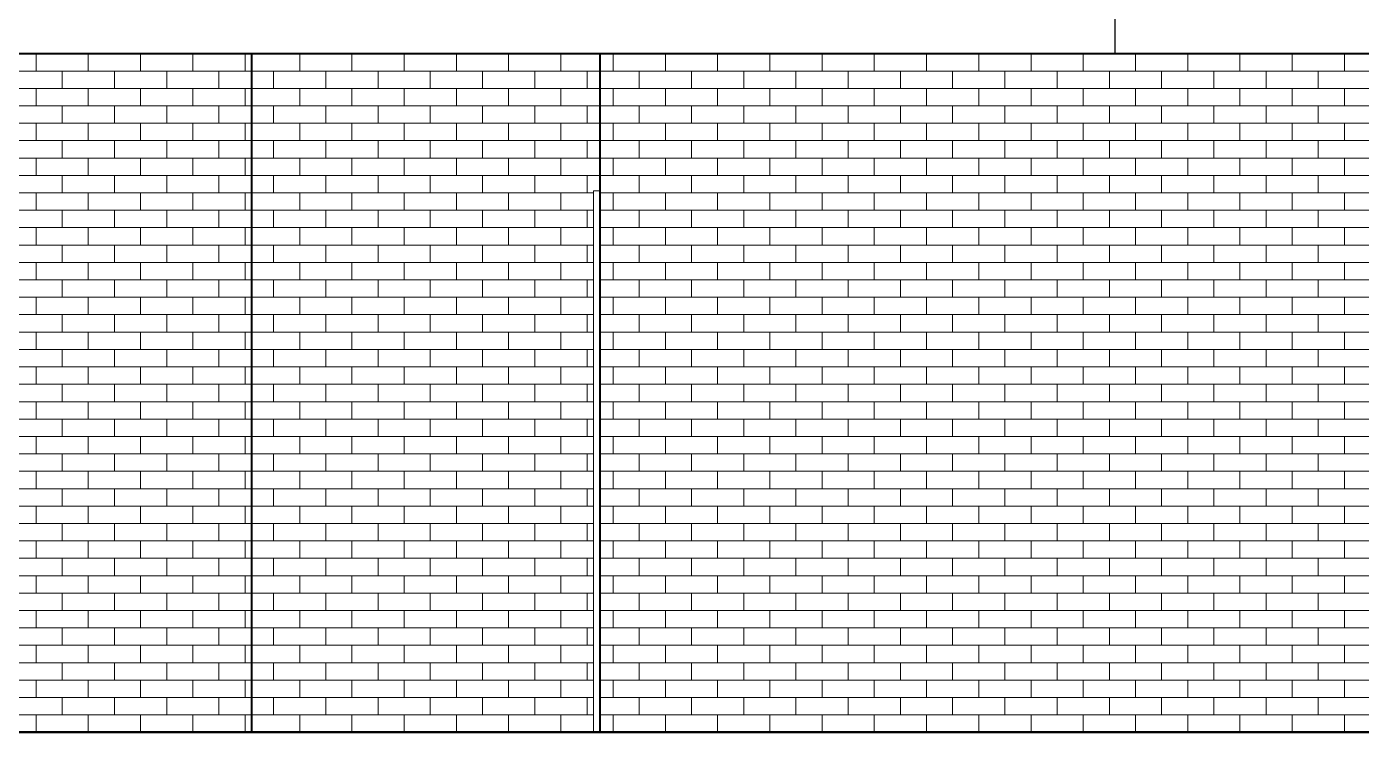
# Model space of a CAD drawing. Extents: x 4834 to 83801, y -13735 to 32221.
# Drawn here: x 13508 to 13712.4, y -12382.5 to -12274.4 of the extents above; entities that cross this region are included whole.
import ezdxf

# ---------------------------------------------------------------- set-up
doc = ezdxf.new("R2010")
doc.units = 0
doc.header["$LTSCALE"] = 8
doc.header["$MEASUREMENT"] = 0
for name, pattern in [('Grid Line 1_2_', [0.875, 0.5, -0.125, 0.125, -0.125]), ('IMPORT-HIDDEN', [0.375, 0.25, -0.125]), ('IMPORT-Hidden __x_', [0.1875, 0.125, -0.0625])]:
    doc.linetypes.add(name, pattern=pattern)
doc.layers.get('0').update_dxf_attribs({"lineweight": 9})
for name, color, linetype in [('1-N-FRAMING-TXT', 4, 'Continuous'), ('A-DOOR', 2, 'Continuous'), ('A-ROOF', 6, 'Continuous'), ('A-WALL-PATT', 253, 'Continuous')]:
    doc.layers.add(name, color=color, linetype=linetype)
for name, color, linetype, lineweight in [('A-DIM-480', 52, 'Continuous', 18), ('A-DOOR-FRAM', 31, 'Continuous', 9), ('A-FLOR-LEVL', 51, 'Continuous', 9), ('A-LIGHT_', 133, 'Continuous', 9), ('A-stairs', 30, 'Continuous', 13), ('A-WALL', 7, 'Continuous', 40), ('A-Wall-New', 1, 'Continuous', 50), ('A-windoor', 2, 'Continuous', 13), ('AFURNITURE', 134, 'Continuous', 18), ('Details', 2, 'Continuous', 15), ('DIM', 8, 'Continuous', 5), ('door', 43, 'Continuous', 13), ('hatch', 8, 'Continuous', 13), ('second_dwg', 8, 'Continuous', 9)]:
    doc.layers.add(name, color=color, linetype=linetype, lineweight=lineweight)
pattern_1 = [(0, (13597.7862, -12382.5377), (0, 2.667), []), (90, (13597.7862, -12382.5377), (-4, 2.667), [2.667, -2.667])]

# ---------------------------------------------------------------- blocks, each defined once
blk = doc.blocks.new('second_dwg__Oblique-450889-Section 1')
at = {"layer": 'DIM'}
blk.add_line((1143.53, 126), (1145.78, 126), dxfattribs=at)
blk = doc.blocks.new('second_dwg__U15-450900-Section 1')
at = {"layer": 'door'}
for p, q in [((849.73, 126), (845.73, 126)), ((870.94, 126), (849.73, 126))]:
    blk.add_line(p, q, dxfattribs=at)
at = {"layer": 'door', "flags": 128}
blk.add_lwpolyline([(849.73, 126), (870.94, 126), (869.7, 126), (848.49, 126), (849.73, 126), (845.73, 126)], dxfattribs=at)
blk = doc.blocks.new('second_dwg__U50-450901-Section 1')
at = {"layer": 'door'}
for q in [(868.09, 126), (893.31, 126)]:
    blk.add_line((889.31, 126), q, dxfattribs=at)
at = {"layer": 'door', "flags": 128}
blk.add_lwpolyline([(889.31, 126), (868.09, 126), (869.33, 126), (890.55, 126), (889.31, 126), (893.31, 126)], dxfattribs=at)
blk = doc.blocks.new('second_dwg__U50-450903-Section 1')
at = {"layer": 'door'}
for q in [(737.48, 126), (762.69, 126)]:
    blk.add_line((741.48, 126), q, dxfattribs=at)
at = {"layer": 'door', "flags": 128}
blk.add_lwpolyline([(741.48, 126), (762.69, 126), (761.45, 126), (740.24, 126), (741.48, 126), (737.48, 126)], dxfattribs=at)
blk = doc.blocks.new('second_dwg__U49-450904-Section 1')
at = {"layer": 'door'}
for p, q in [((765.11, 126), (786.32, 126)), ((786.32, 126), (790.32, 126))]:
    blk.add_line(p, q, dxfattribs=at)
at = {"layer": 'door', "flags": 128}
blk.add_lwpolyline([(786.32, 126), (765.11, 126), (766.34, 126), (787.56, 126), (786.32, 126), (790.32, 126)], dxfattribs=at)
blk = doc.blocks.new('second_dwg__U24-450912-Section 1')
at = {"layer": 'A-windoor'}
for p, q in [((764.86, 126), (762.86, 126)), ((762.86, 126), (764.86, 126)), ((764.86, 126), (780.86, 126)), ((780.86, 126), (764.86, 126)), ((780.86, 126), (764.86, 126)), ((764.86, 126), (780.86, 126)), ((778.86, 126), (766.86, 126)), ((780.86, 126), (782.86, 126)), ((782.86, 126), (780.86, 126))]:
    blk.add_line(p, q, dxfattribs=at)
blk = doc.blocks.new('second_dwg__Oblique-450913-Section 1')
at = {"layer": 'A-DIM-480'}
blk.add_line((893.68, 126), (891.43, 126), dxfattribs=at)
blk = doc.blocks.new('second_dwg__Oblique-V37-Section 1')
at = {"layer": 'A-DIM-480'}
blk.add_line((447.05, 126), (444.8, 126), dxfattribs=at)
blk = doc.blocks.new('second_dwg__U19-450922-Section 1')
at = {"layer": 'door'}
blk.add_line((925.7, 126), (916.91, 126), dxfattribs=at)
at = {"layer": 'door', "flags": 128}
blk.add_lwpolyline([(895.7, 126), (916.91, 126), (918.15, 126), (896.94, 126)], close=True, dxfattribs=at)
blk = doc.blocks.new('second_dwg__U56-450923-Section 1')
at = {"layer": 'door'}
for p, q in [((892.79, 126), (888.79, 126)), ((909.76, 126), (892.79, 126))]:
    blk.add_line(p, q, dxfattribs=at)
at = {"layer": 'door', "flags": 128}
blk.add_lwpolyline([(892.79, 126), (909.76, 126), (908.52, 126), (891.55, 126), (892.79, 126), (888.79, 126)], dxfattribs=at)
blk = doc.blocks.new('second_dwg_A$C2cd7cfdc-450924-Section 1')
at = {"layer": 'AFURNITURE'}
for p, q in [((752.68, 126), (813.43, 126)), ((813.43, 126), (752.68, 126)), ((802.94, 126), (802.83, 126)), ((802.83, 126), (802.94, 126)), ((802.94, 126), (803.06, 126)), ((804.28, 126), (804.39, 126)), ((804.39, 126), (804.5, 126)), ((808.84, 126), (811.73, 126)), ((811.73, 126), (808.84, 126)), ((810.17, 126), (809.17, 126)), ((810.17, 126), (809.17, 126)), ((811.73, 126), (810.17, 126)), ((811.73, 126), (810.17, 126))]:
    blk.add_line(p, q, dxfattribs=at)
at = {"layer": 'AFURNITURE', "flags": 128}
for points in [[(808.73, 126), (808.39, 126), (807.61, 126), (806.17, 126), (804.39, 126), (802.61, 126), (762.36, 126), (760.58, 126), (759.13, 126), (757.8, 126), (756.91, 126), (755.57, 126), (754.91, 126), (754.57, 126), (754.91, 126), (755.57, 126), (756.91, 126), (757.8, 126), (759.13, 126), (760.58, 126), (762.36, 126), (802.61, 126), (804.39, 126), (806.17, 126), (807.61, 126), (808.39, 126), (808.73, 126)], [(804.5, 126), (804.39, 126), (804.28, 126), (804.06, 126), (803.94, 126), (803.72, 126), (803.61, 126), (803.39, 126), (803.28, 126), (803.06, 126), (802.94, 126)], [(803.06, 126), (803.28, 126), (803.39, 126), (803.61, 126), (803.72, 126), (803.94, 126)], [(803.94, 126), (804.06, 126), (804.28, 126)], [(808.84, 126), (807.28, 126), (806.28, 126), (805.5, 126), (805.17, 126)], [(805.17, 126), (805.5, 126), (806.28, 126), (807.28, 126), (808.84, 126)], [(809.17, 126), (810.17, 126), (811.73, 126)], [(809.17, 126), (810.17, 126), (811.73, 126)]]:
    blk.add_lwpolyline(points, dxfattribs=at)
blk = doc.blocks.new('second_dwg_A$C2cd7cfdc-450925-Section 1')
at = {"layer": 'AFURNITURE'}
for p, q in [((877.68, 126), (816.93, 126)), ((816.93, 126), (877.68, 126)), ((818.64, 126), (820.19, 126)), ((818.64, 126), (820.19, 126)), ((821.53, 126), (818.64, 126)), ((818.64, 126), (821.53, 126)), ((820.19, 126), (821.19, 126)), ((820.19, 126), (821.19, 126)), ((825.98, 126), (825.86, 126)), ((826.09, 126), (825.98, 126)), ((827.42, 126), (827.31, 126)), ((827.42, 126), (827.53, 126)), ((827.53, 126), (827.42, 126))]:
    blk.add_line(p, q, dxfattribs=at)
at = {"layer": 'AFURNITURE', "flags": 128}
for points in [[(821.19, 126), (820.19, 126), (818.64, 126)], [(821.19, 126), (820.19, 126), (818.64, 126)], [(821.53, 126), (823.08, 126), (824.09, 126), (824.86, 126), (825.2, 126)], [(825.2, 126), (824.86, 126), (824.09, 126), (823.08, 126), (821.53, 126)], [(821.64, 126), (821.97, 126), (822.75, 126), (824.2, 126), (825.98, 126), (827.75, 126), (868.01, 126), (869.79, 126), (871.23, 126), (872.57, 126), (873.46, 126), (874.79, 126), (875.46, 126), (875.79, 126), (875.46, 126), (874.79, 126), (873.46, 126), (872.57, 126), (871.23, 126), (869.79, 126), (868.01, 126), (827.75, 126), (825.98, 126), (824.2, 126), (822.75, 126), (821.97, 126), (821.64, 126)], [(825.86, 126), (825.98, 126), (826.09, 126), (826.31, 126), (826.42, 126), (826.64, 126), (826.75, 126), (826.98, 126), (827.09, 126), (827.31, 126), (827.42, 126)], [(826.42, 126), (826.31, 126), (826.09, 126)], [(827.31, 126), (827.09, 126), (826.98, 126), (826.75, 126), (826.64, 126), (826.42, 126)]]:
    blk.add_lwpolyline(points, dxfattribs=at)
blk = doc.blocks.new('second_dwg_Toilet - top-450926-Section 1')
at = {"layer": 'hatch'}
for p, q in [((783.79, 126), (783.79, 126)), ((799.79, 126), (783.79, 126)), ((783.79, 126), (799.79, 126)), ((784.93, 126), (784.93, 126)), ((799.79, 126), (784.93, 126)), ((784.93, 126), (799.79, 126)), ((804.88, 126), (799.79, 126)), ((804.88, 126), (799.79, 126)), ((804.88, 126), (803.61, 126)), ((803.61, 126), (804.46, 126)), ((804.46, 126), (804.88, 126)), ((804.88, 126), (811.67, 126)), ((811.67, 126), (804.88, 126)), ((806.58, 126), (805.73, 126)), ((805.73, 126), (806.58, 126)), ((809.98, 126), (806.58, 126)), ((806.58, 126), (809.98, 126)), ((810.82, 126), (809.98, 126)), ((809.98, 126), (810.82, 126))]:
    blk.add_line(p, q, dxfattribs=at)
blk = doc.blocks.new('second_dwg_Sink - Oval top-450927-Section 1')
at = {"layer": 'hatch'}
for p, q in [((795.63, 126), (794.88, 126)), ((794.88, 126), (795.35, 126)), ((795.35, 126), (796.89, 126)), ((796.17, 126), (795.55, 126)), ((795.55, 126), (796.04, 126)), ((797.39, 126), (795.63, 126)), ((796.04, 126), (797.49, 126)), ((797.73, 126), (796.17, 126)), ((796.89, 126), (799.39, 126)), ((800.06, 126), (797.39, 126)), ((797.49, 126), (799.81, 126)), ((800.13, 126), (797.73, 126)), ((798.35, 126), (797.95, 126)), ((797.95, 126), (798.27, 126)), ((798.27, 126), (799.24, 126)), ((799.38, 126), (798.35, 126)), ((799.24, 126), (800.78, 126)), ((800.95, 126), (799.38, 126)), ((799.39, 126), (802.23, 126)), ((799.81, 126), (802.42, 126)), ((802.95, 126), (800.06, 126)), ((802.76, 126), (800.13, 126)), ((800.78, 126), (802.5, 126)), ((802.69, 126), (800.95, 126)), ((801.82, 126), (803.36, 126)), ((802.23, 126), (805.13, 126)), ((802.42, 126), (805.05, 126)), ((802.5, 126), (804.23, 126)), ((802.59, 126), (802.6, 126)), ((802.6, 126), (802.6, 126)), ((802.6, 126), (802.6, 126)), ((804.41, 126), (802.69, 126)), ((805.37, 126), (802.76, 126)), ((805.79, 126), (802.95, 126)), ((804.23, 126), (805.81, 126)), ((805.95, 126), (804.41, 126)), ((805.05, 126), (807.45, 126)), ((805.13, 126), (807.79, 126)), ((807.7, 126), (805.37, 126)), ((808.3, 126), (805.79, 126)), ((805.81, 126), (806.84, 126)), ((806.91, 126), (805.95, 126)), ((806.84, 126), (807.24, 126)), ((807.24, 126), (806.91, 126)), ((807.45, 126), (809.01, 126)), ((809.15, 126), (807.7, 126)), ((807.79, 126), (809.55, 126)), ((809.83, 126), (808.3, 126)), ((809.01, 126), (809.64, 126)), ((809.64, 126), (809.15, 126)), ((809.55, 126), (810.3, 126)), ((810.3, 126), (809.83, 126))]:
    blk.add_line(p, q, dxfattribs=at)
blk = doc.blocks.new('second_dwg_Toilet - top-450918-Section 1')
at = {"layer": 'hatch'}
for p, q in [((823.72, 126), (816.93, 126)), ((816.93, 126), (823.72, 126)), ((817.78, 126), (818.63, 126)), ((818.63, 126), (817.78, 126)), ((818.63, 126), (822.02, 126)), ((822.02, 126), (818.63, 126)), ((822.02, 126), (822.87, 126)), ((822.87, 126), (822.02, 126)), ((823.72, 126), (828.81, 126)), ((823.72, 126), (824.99, 126)), ((824.14, 126), (823.72, 126)), ((823.72, 126), (828.81, 126)), ((824.99, 126), (824.14, 126)), ((828.81, 126), (844.81, 126)), ((828.81, 126), (843.68, 126)), ((844.81, 126), (828.81, 126)), ((843.68, 126), (828.81, 126)), ((843.68, 126), (843.68, 126)), ((844.81, 126), (844.81, 126))]:
    blk.add_line(p, q, dxfattribs=at)
blk = doc.blocks.new('second_dwg_Sink - Oval top-450928-Section 1')
at = {"layer": 'hatch'}
for p, q in [((819.05, 126), (818.3, 126)), ((818.3, 126), (818.77, 126)), ((818.77, 126), (820.31, 126)), ((819.59, 126), (818.97, 126)), ((818.97, 126), (819.46, 126)), ((820.81, 126), (819.05, 126)), ((819.46, 126), (820.91, 126)), ((821.15, 126), (819.59, 126)), ((820.31, 126), (822.81, 126)), ((823.47, 126), (820.81, 126)), ((820.91, 126), (823.23, 126)), ((823.55, 126), (821.15, 126)), ((821.77, 126), (821.37, 126)), ((821.37, 126), (821.69, 126)), ((821.69, 126), (822.66, 126)), ((822.79, 126), (821.77, 126)), ((822.66, 126), (824.19, 126)), ((824.37, 126), (822.79, 126)), ((822.81, 126), (825.65, 126)), ((823.23, 126), (825.84, 126)), ((826.37, 126), (823.47, 126)), ((826.18, 126), (823.55, 126)), ((824.19, 126), (825.92, 126)), ((826.11, 126), (824.37, 126)), ((826.78, 126), (825.24, 126)), ((825.65, 126), (828.55, 126)), ((825.84, 126), (828.47, 126)), ((825.92, 126), (827.65, 126)), ((826.01, 126), (826.01, 126)), ((826.01, 126), (826.01, 126)), ((826.02, 126), (826.01, 126)), ((827.83, 126), (826.11, 126)), ((828.79, 126), (826.18, 126)), ((829.21, 126), (826.37, 126)), ((827.65, 126), (829.23, 126)), ((829.37, 126), (827.83, 126)), ((828.47, 126), (830.87, 126)), ((828.55, 126), (831.21, 126)), ((831.12, 126), (828.79, 126)), ((831.72, 126), (829.21, 126)), ((829.23, 126), (830.25, 126)), ((830.33, 126), (829.37, 126)), ((830.25, 126), (830.66, 126)), ((830.66, 126), (830.33, 126)), ((830.87, 126), (832.43, 126)), ((832.57, 126), (831.12, 126)), ((831.21, 126), (832.97, 126)), ((833.25, 126), (831.72, 126)), ((832.43, 126), (833.06, 126)), ((833.06, 126), (832.57, 126)), ((832.97, 126), (833.72, 126)), ((833.72, 126), (833.25, 126))]:
    blk.add_line(p, q, dxfattribs=at)
blk = doc.blocks.new('second_dwg-450888-Section 1')
at = {"layer": '1-N-FRAMING-TXT'}
for p, q in [((813.43, 126), (790.43, 126)), ((790.43, 126), (813.43, 126)), ((816.87, 126), (840.87, 126)), ((840.87, 126), (816.87, 126))]:
    blk.add_line(p, q, dxfattribs=at)
at = {"layer": 'A-DIM-480', "color": 42, "lineweight": 13}
for p, q in [((532.1, 126), (1094.18, 126)), ((816.43, 126), (738.43, 126)), ((889.56, 126), (1087.68, 126))]:
    blk.add_line(p, q, dxfattribs=at)
at = {"layer": 'A-DIM-480'}
for p, q in [((941.52, 126), (689.35, 126)), ((871.02, 126), (896.48, 126)), ((871.02, 126), (896.48, 126)), ((890.06, 126), (906.22, 126)), ((894.06, 126), (906.22, 126))]:
    blk.add_line(p, q, dxfattribs=at)
at = {"layer": 'A-LIGHT_'}
blk.add_line((877.68, 126), (888.93, 126), dxfattribs=at)
at = {"layer": 'A-stairs'}
for p, q in [((696.66, 126), (790.14, 126)), ((786.71, 126), (696.73, 126)), ((700.22, 126), (786.74, 126)), ((732.22, 126), (760.86, 126)), ((733.26, 126), (786.62, 126)), ((786.72, 126), (733.34, 126)), ((767.5, 126), (736.38, 126)), ((770.62, 126), (738.62, 126)), ((769.98, 126), (738.86, 126)), ((745.02, 126), (779.26, 126)), ((749.26, 126), (786.62, 126)), ((784.14, 126), (753.42, 126)), ((753.42, 126), (784.14, 126)), ((758.01, 126), (753.45, 126)), ((784.38, 126), (784.14, 126)), ((784.62, 126), (784.46, 126)), ((792.14, 126), (786.62, 126)), ((786.62, 126), (790.14, 126)), ((786.62, 126), (790.14, 126)), ((790.14, 126), (786.62, 126)), ((786.62, 126), (790.14, 126)), ((786.62, 126), (790.14, 126)), ((786.62, 126), (790.14, 126)), ((790.14, 126), (786.62, 126)), ((786.62, 126), (790.14, 126))]:
    blk.add_line(p, q, dxfattribs=at)
at = {"layer": 'A-stairs', "flags": 128}
for points in [[(748.86, 126), (755.5, 126), (757.98, 126), (760.7, 126), (756.94, 126), (745.74, 126)], [(748.86, 126), (755.5, 126), (757.98, 126), (760.7, 126), (756.94, 126), (745.74, 126)], [(792.14, 126), (786.86, 126), (784.14, 126), (786.62, 126), (792.14, 126)], [(786.62, 126), (784.14, 126), (786.86, 126), (790.14, 126)]]:
    blk.add_lwpolyline(points, dxfattribs=at)
at = {"layer": 'A-WALL', "color": 7, "lineweight": 50}
for p, q in [((888.93, 126), (741.43, 126)), ((775.07, 126), (741.43, 126)), ((1084.68, 126), (845.73, 126)), ((1084.68, 126), (845.73, 126))]:
    blk.add_line(p, q, dxfattribs=at)
at = {"layer": 'A-WALL', "color": 7, "lineweight": 50, "flags": 128}
for points in [[(892.56, 126), (883.39, 126), (816.93, 126), (770.38, 126), (737.81, 126)], [(888.93, 126), (741.43, 126), (813.43, 126)], [(773.11, 126), (816.93, 126), (883.39, 126), (888.93, 126)]]:
    blk.add_lwpolyline(points, dxfattribs=at)
at = {"layer": 'A-Wall-New'}
for p, q in [((728.08, 126), (900.25, 126)), ((732.63, 126), (895.7, 126)), ((925.63, 126), (1084.68, 126)), ((925.7, 126), (1090.18, 126))]:
    blk.add_line(p, q, dxfattribs=at)
at = {"layer": 'AFURNITURE', "linetype": 'IMPORT-HIDDEN'}
for p, q in [((741.43, 126), (803.43, 126)), ((888.93, 126), (826.93, 126))]:
    blk.add_line(p, q, dxfattribs=at)
at = {"layer": 'Details', "linetype": 'IMPORT-Hidden __x_'}
for p, q in [((1144.37, 126), (845.73, 126)), ((846.03, 126), (1144.68, 126))]:
    blk.add_line(p, q, dxfattribs=at)
at = {"layer": 'DIM', "color": 55, "lineweight": 13}
blk.add_line((1147.66, 126), (842.73, 126), dxfattribs=at)
for name, p in [('second_dwg__U50-450903-Section 1', (0, 0)), ('second_dwg_A$C2cd7cfdc-450924-Section 1', (0, 0)), ('second_dwg__U24-450912-Section 1', (0, 0)), ('second_dwg__U49-450904-Section 1', (0, 0)), ('second_dwg_Toilet - top-450926-Section 1', (0, 0)), ('second_dwg_Sink - Oval top-450927-Section 1', (0, 0)), ('second_dwg_A$C2cd7cfdc-450925-Section 1', (0, 0)), ('second_dwg_Toilet - top-450918-Section 1', (0, 0)), ('second_dwg_Sink - Oval top-450928-Section 1', (0, 0)), ('second_dwg__U15-450900-Section 1', (0, 0)), ('second_dwg__U24-450912-Section 1', (92.89, 0)), ('second_dwg__U50-450901-Section 1', (0, 0)), ('second_dwg__U56-450923-Section 1', (0, 0)), ('second_dwg__Oblique-450913-Section 1', (0, 0)), ('second_dwg__Oblique-V37-Section 1', (449.06, 0)), ('second_dwg__U19-450922-Section 1', (0, 0)), ('second_dwg__Oblique-V37-Section 1', (458.8, 0))]:
    blk.add_blockref(name, p)
at = {"extrusion": (0, 0, -1)}
for name, p in [('second_dwg__Oblique-450913-Section 1', (-1705.99, 0)), ('second_dwg__Oblique-450889-Section 1', (-1990.38, 0)), ('second_dwg__Oblique-V37-Section 1', (-1340.91, 0)), ('second_dwg__Oblique-V37-Section 1', (-1350.64, 0))]:
    blk.add_blockref(name, p, dxfattribs=at)
blk = doc.blocks.new('Single-Flush - 30_ x 80_-457083-Section 1')
at = {"layer": 'A-DOOR-FRAM'}
for p, q in [((844.46, 126), (844.46, 209)), ((844.46, 209), (845.46, 209)), ((845.46, 126), (844.46, 126))]:
    blk.add_line(p, q, dxfattribs=at)

msp = doc.modelspace()

# ---------------------------------------------------------------- hatches: boundary and pattern name
at = {"layer": 'A-WALL-PATT', "lineweight": 9}
h = msp.add_hatch(dxfattribs=at)
h.set_pattern_fill('FP_9', color=256, style=0, pattern_type=2)
h.set_pattern_definition([(0, (13461.4142, -12382.5377), (0, 2.667), []), (90, (13461.4142, -12382.5377), (-4, 2.667), [2.667, -2.667])])
h.paths.add_polyline_path([(13486.59148, -12382.53771), (13542.46208, -12382.53771), (13542.46208, -12278.53771), (13463.41382, -12278.53771), (13463.41382, -12382.53771), (13466.37508, -12382.53771)], flags=0)
h = msp.add_hatch(dxfattribs=at)
h.set_pattern_fill('FP_8', color=256, style=0, pattern_type=2)
h.set_pattern_definition(pattern_1)
h.paths.add_polyline_path([(13594.78612, -12382.53771), (13594.78612, -12299.53771), (13595.78612, -12299.53771), (13595.78612, -12278.53771), (13542.46208, -12278.53771), (13542.46208, -12382.53771)], flags=0)
h = msp.add_hatch(dxfattribs=at)
h.set_pattern_fill('FP_8', color=256, style=0, pattern_type=2)
h.set_pattern_definition(pattern_1)
h.paths.add_polyline_path([(13599.78612, -12382.53771), (13599.78612, -12278.53771), (13595.78612, -12278.53771), (13595.78612, -12382.53771)], flags=0)
h = msp.add_hatch(dxfattribs=at)
h.set_pattern_fill('FP_8', color=256, style=0, pattern_type=2)
h.set_pattern_definition(pattern_1)
h.paths.add_polyline_path([(13769.62099, -12382.53771), (13834.75208, -12382.53771), (13834.75208, -12278.53771), (13599.78612, -12278.53771), (13599.78612, -12382.53771), (13688.75541, -12382.53771)], flags=0)

# ---------------------------------------------------------------- linework, layer by layer
at = {"layer": 'A-FLOR-LEVL', "linetype": 'Grid Line 1_2_'}
for p, q in [((12783.38619, -12278.53771), (14033.99315, -12278.53771)), ((12783.38619, -12382.53771), (14146.5212, -12382.53771))]:
    msp.add_line(p, q, dxfattribs=at)
at = {"layer": 'A-ROOF'}
msp.add_line((13674.62958, -12207.42173), (13674.62958, -12278.53771), dxfattribs=at)
at = {"layer": 'A-WALL'}
for p, q in [((13894.75208, -12278.53771), (13259.25208, -12278.53771)), ((13542.46208, -12382.53771), (13542.46208, -12278.53771)), ((13595.78612, -12382.53771), (13595.78612, -12278.53771)), ((13259.25208, -12382.53771), (13594.78612, -12382.53771)), ((13595.78612, -12382.53771), (13894.75208, -12382.53771))]:
    msp.add_line(p, q, dxfattribs=at)

# ---------------------------------------------------------------- block references
at = {"layer": 'A-DOOR'}
msp.add_blockref('Single-Flush - 30_ x 80_-457083-Section 1', (12750.32625, -12508.53771), dxfattribs=at)
at = {"layer": 'second_dwg', "color": 43, "lineweight": 13}
msp.add_blockref('second_dwg-450888-Section 1', (12750.32625, -12508.53771), dxfattribs=at)

doc.saveas('drawing.dxf')
